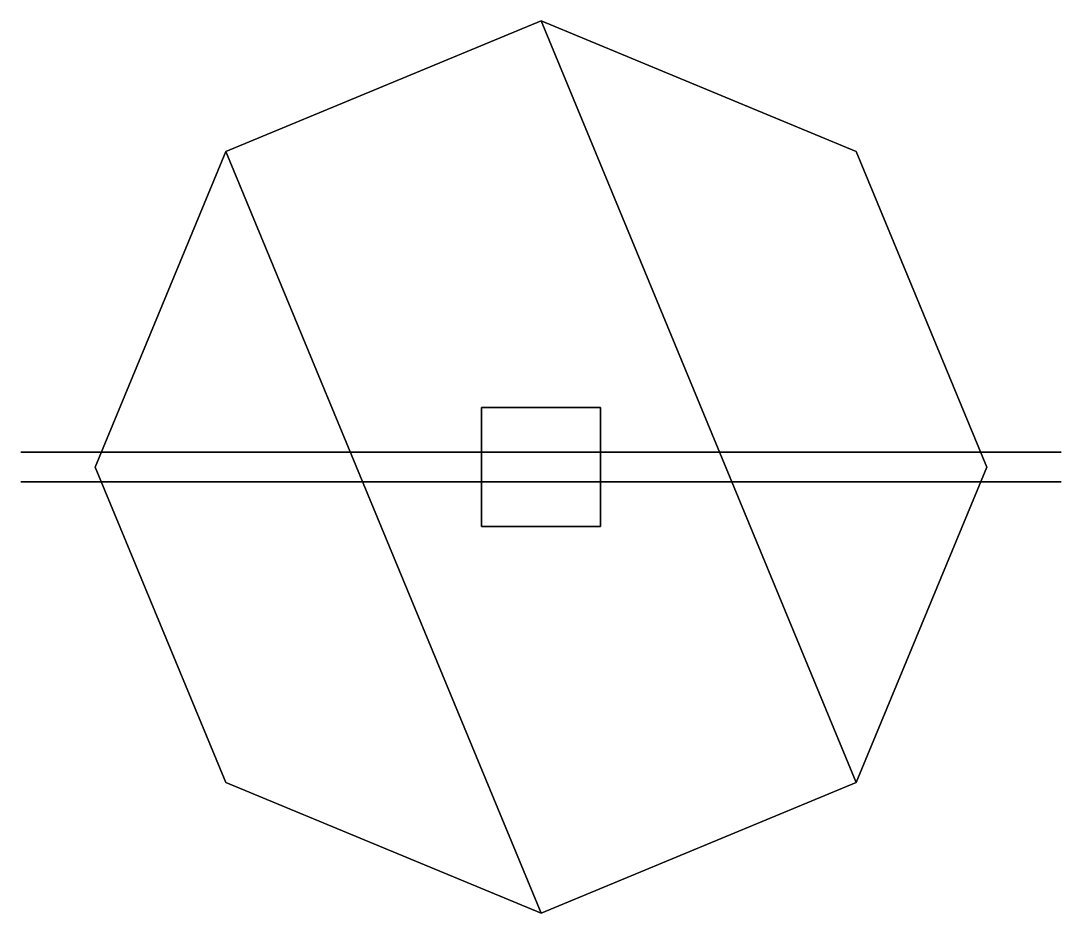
# Model space of a CAD drawing. Header units: millimetres. Extents: x -0.175 to 0.175, y -0.15 to 0.15.
import ezdxf

# ---------------------------------------------------------------- set-up
doc = ezdxf.new("R2010")
doc.units = ezdxf.units.MM

msp = doc.modelspace()

# ---------------------------------------------------------------- linework, layer by layer
for points in [[(0, 0.15), (-0.10607, 0.10607), (-0.10607, 0.10607, 0.1), (0, 0.15, 0.1)], [(-0.10607, 0.10607, 0.1), (0, -0.15, 0.1), (0.10607, -0.10607, 0.1), (0, 0.15, 0.1)], [(0.10607, 0.10607), (0, 0.15), (0, 0.15, 0.1), (0.10607, 0.10607, 0.1)], [(0, 0.15, 0.1), (0.10607, -0.10607, 0.1), (0.15, 0, 0.1), (0.10607, 0.10607, 0.1)], [(-0.10607, 0.10607), (-0.15, 0), (-0.15, 0, 0.1), (-0.10607, 0.10607, 0.1)], [(-0.15, 0, 0.1), (-0.10607, -0.10607, 0.1), (0, -0.15, 0.1), (-0.10607, 0.10607, 0.1)], [(0.15, 0), (0.10607, 0.10607), (0.10607, 0.10607, 0.1), (0.15, 0, 0.1)], [(0.02, 0.02, 1.41), (0.02, 0.02, 0.1), (-0.02, 0.02, 0.1), (-0.02, 0.02, 1.41)], [(0.02, 0.02), (0.02, -0.02), (-0.02, -0.02), (-0.02, 0.02)], [(-0.02, 0.02, 0.1), (-0.02, -0.02, 0.1), (-0.02, -0.02, 1.41), (-0.02, 0.02, 1.41)], [(-0.02, 0.02, 1.41), (-0.02, -0.02, 1.41), (0.02, -0.02, 1.41), (0.02, 0.02, 1.41)], [(0.02, -0.02, 1.41), (0.02, -0.02, 0.1), (0.02, 0.02, 0.1), (0.02, 0.02, 1.41)], [(0.15155, 0.005, 1.7925), (0.175, 0.005, 1.705), (-0.175, 0.005, 1.705), (-0.15155, 0.005, 1.7925)], [(0.175, 0.005, 1.705), (0.1, 0.005, 1.41), (-0.1, 0.005, 1.41), (-0.175, 0.005, 1.705)], [(0.0875, 0.005, 1.85655), (0.15155, 0.005, 1.7925), (-0.15155, 0.005, 1.7925), (-0.0875, 0.005, 1.85655)], [(0, 0.005, 1.88), (0.0875, 0.005, 1.85655), (-0.0875, 0.005, 1.85655), (0, 0.005, 1.88)], [(-0.15, 0), (-0.10607, -0.10607), (-0.10607, -0.10607, 0.1), (-0.15, 0, 0.1)], [(0.10607, -0.10607), (0.15, 0), (0.15, 0, 0.1), (0.10607, -0.10607, 0.1)], [(-0.175, -0.005, 1.705), (-0.1, -0.005, 1.41), (0.1, -0.005, 1.41), (0.175, -0.005, 1.705)], [(-0.15155, -0.005, 1.7925), (-0.175, -0.005, 1.705), (0.175, -0.005, 1.705), (0.15155, -0.005, 1.7925)], [(-0.0875, -0.005, 1.85655), (-0.15155, -0.005, 1.7925), (0.15155, -0.005, 1.7925), (0.0875, -0.005, 1.85655)], [(0, -0.005, 1.88), (-0.0875, -0.005, 1.85655), (0.0875, -0.005, 1.85655), (0, -0.005, 1.88)], [(-0.02, -0.02, 1.41), (-0.02, -0.02, 0.1), (0.02, -0.02, 0.1), (0.02, -0.02, 1.41)], [(-0.10607, -0.10607), (0, -0.15), (0, -0.15, 0.1), (-0.10607, -0.10607, 0.1)], [(0, -0.15), (0.10607, -0.10607), (0.10607, -0.10607, 0.1), (0, -0.15, 0.1)]]:
    msp.add_3dface(points)

doc.saveas('drawing.dxf')
